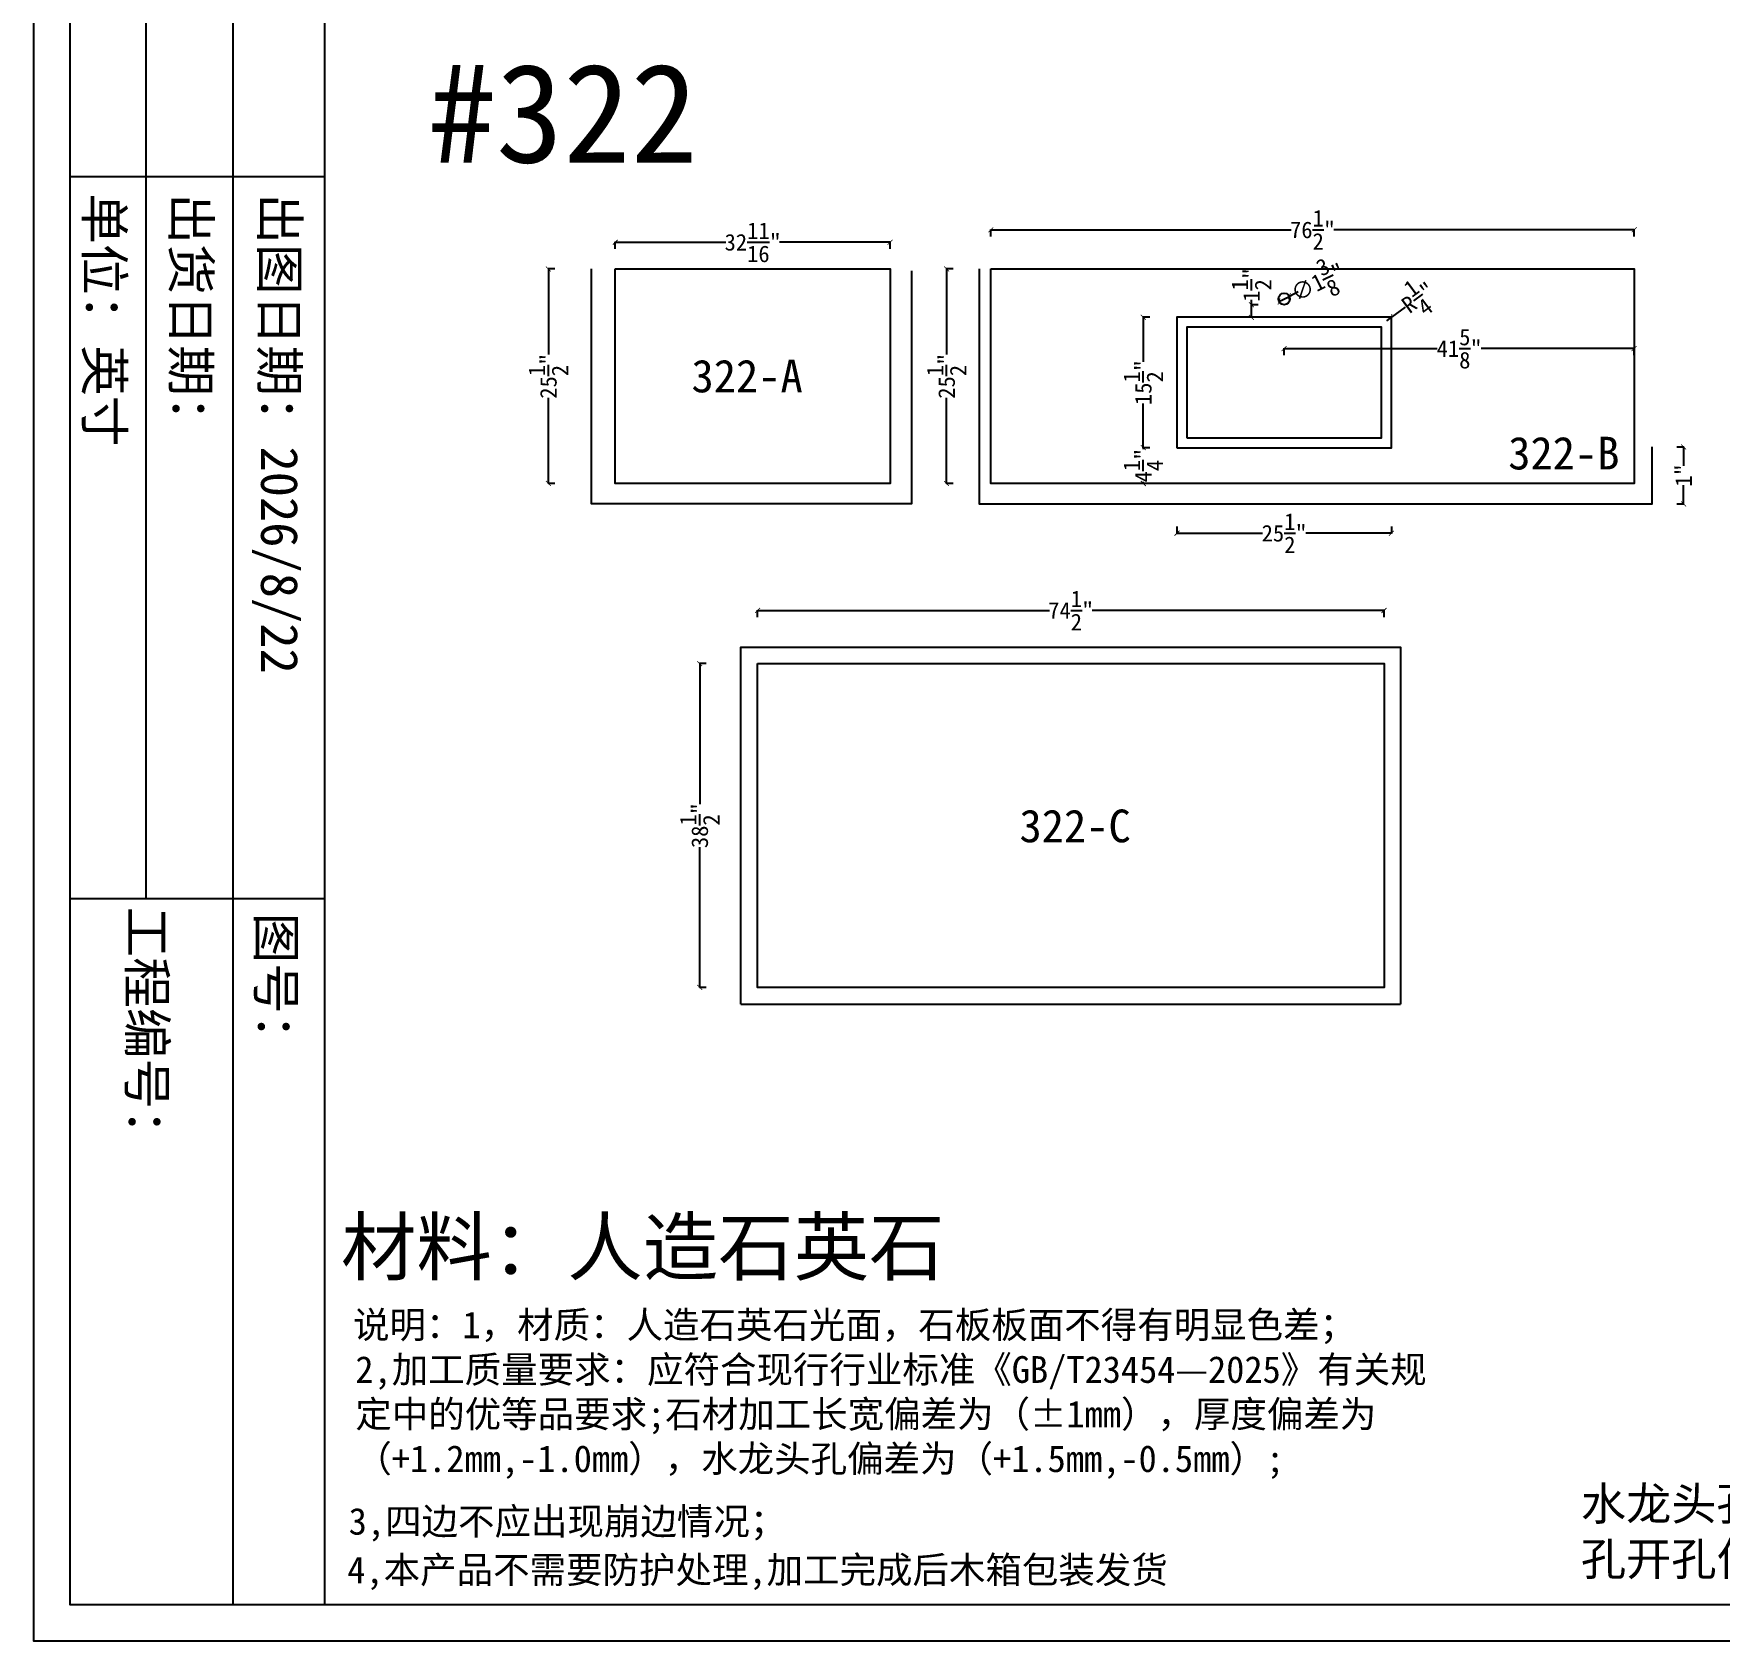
# Model space of a CAD drawing. Header units: millimetres. Extents: x 3183 to 64783, y -8707 to 2293.
# Drawn here: x 26283 to 31374, y -8707 to -3853 of the extents above; entities that cross this region are included whole.
import ezdxf
from ezdxf.lldxf.tags import DXFTag

# ---------------------------------------------------------------- set-up
doc = ezdxf.new("R2010")
doc.units = ezdxf.units.MM
for name, color, linetype in [('大样', 3, 'Continuous'), ('标注', 1, 'Continuous'), ('框', 4, 'Continuous'), ('编号', 6, 'Continuous'), ('说明', 8, 'Continuous')]:
    doc.layers.add(name, color=color, linetype=linetype)
doc.styles.get("Standard").update_dxf_attribs({"font": 'arial.ttf'})
doc.styles.add('样式 1', font='NSimSun.ttf')
tags = doc.linetypes.add('MB', pattern='A,0.5,-0.2,["MB",Standard,S=0.1,R=0,X=-0.1,Y=-0.05],-0.2', length=0.9).pattern_tags.tags
tags[6] = DXFTag(74, 10)
doc.linetypes.add('ZIGZAG', pattern='A,0.00254,-5.08,[131,ltypeshp.shx,S=5.08,R=0,X=-5.08,Y=0],-10.16,[131,ltypeshp.shx,S=5.08,R=180,X=5.08,Y=0],-5.08', length=20.32254)
doc.dimstyles.new('英寸', dxfattribs={"dimtxt": 50, "dimasz": 15, "dimexe": 1, "dimexo": 0.5, "dimtad": 0, "dimdec": 4, "dimlfac": 0.03937, "dimlunit": 5, "dimtxsty": '样式 1', "dimblk": 'ARCHTICK', "dimcen": 2.5, "dimclrt": 1, "dimadec": 0, "dimazin": 0, "dimtfac": 1, "dimtdec": 4, "dimtmove": 0, "dimatfit": 3, "dimfxl": 20, "dimfxlon": 1, "dimtolj": 1, "dimarcsym": 0})

# ---------------------------------------------------------------- blocks, each defined once
blk = doc.blocks.new('框')
for p, q in [((22381.4, -6593.4), (22381.4, -7291.7)), ((24363.8, -6593.4), (24363.8, -7291.7)), ((20795, -6844.9), (26301.7, -6844.9)), ((19174.7, -7084.3), (24363.8, -7084.3))]:
    blk.add_line(p, q)
at = {"layer": '框'}
blk.add_line((16501.7, -6593.4), (26301.7, -6593.4), dxfattribs=at)
for points in [[(16401.7, -391.7), (26401.7, -391.7), (26401.7, -7391.7), (16401.7, -7391.7)], [(16501.7, -491.7), (26301.7, -491.7), (26301.7, -7291.7), (16501.7, -7291.7)]]:
    blk.add_lwpolyline(points, close=True, dxfattribs=at)
at = {"layer": '框', "style": '样式 1'}
for tag, p in [('制图人：', (20840.1, -6764.8)), ('出图日期：', (22426.6, -6767.5)), ('图号：', (24401.3, -6776.7)), ('工程名称：', (19243.4, -6892.1)), ('车间确认：', (20840.1, -7012.5)), ('出货日期：', (22426.6, -7010.9)), ('工程编号：', (24384.7, -7131.5)), ('位置：', (19243.4, -7239.7)), ('确认：', (20840.1, -7240)), ('单位：', (22426.6, -7248.8))]:
    blk.add_attdef(tag, p, '', height=101.9, dxfattribs=at)
blk = doc.blocks.new('_ArchTick')
at = {"color": 0, "linetype": 'ByBlock', "const_width": 0.15}
blk.add_lwpolyline([(-0.5, -0.5), (0.5, 0.5)], dxfattribs=at)
blk = doc.blocks.new('*D291')
at = {"layer": 'Defpoints', "color": 0, "transparency": 16777216}
for p in [(30361.2, -5594.3), (28468.9, -5952.6), (30361.2, -5952.6)]:
    blk.add_point(p, dxfattribs=at)
at = {"layer": '标注', "color": 0, "lineweight": -2, "transparency": 16777216}
for p, q in [((28468.9, -5614.3), (28468.9, -5593.3)), ((28468.9, -5594.3), (29350.3, -5594.3)), ((30361.2, -5594.3), (29479.7, -5594.3)), ((30361.2, -5614.3), (30361.2, -5593.3))]:
    blk.add_line(p, q, dxfattribs=at)
at = {"layer": '标注', "color": 0, "lineweight": -2, "transparency": 16777216, "xscale": 15, "yscale": 15, "zscale": 15, "rotation": 180}
blk.add_blockref('_ArchTick', (28468.9, -5594.3), dxfattribs=at)
at = {"layer": '标注', "color": 0, "lineweight": -2, "transparency": 16777216, "xscale": 15, "yscale": 15, "zscale": 15}
blk.add_blockref('_ArchTick', (30361.2, -5594.3), dxfattribs=at)
at = {"layer": '标注', "color": 1, "transparency": 16777216, "insert": (29415, -5594.3), "char_height": 50, "attachment_point": 5, "style": '样式 1'}
blk.add_mtext('\\A1;74{\\H1x;\\S1/2;}"', dxfattribs=at)
blk = doc.blocks.new('*D292')
at = {"layer": 'Defpoints', "color": 0, "transparency": 16777216}
for p in [(28294.3, -5755), (28669, -5755), (28669, -6732.9)]:
    blk.add_point(p, dxfattribs=at)
at = {"layer": '标注', "color": 0, "lineweight": -2, "transparency": 16777216}
for p, q in [((28314.3, -5755), (28293.3, -5755)), ((28294.3, -5755), (28294.3, -6179.1)), ((28294.3, -6732.9), (28294.3, -6308.9)), ((28314.3, -6732.9), (28293.3, -6732.9))]:
    blk.add_line(p, q, dxfattribs=at)
at = {"layer": '标注', "color": 0, "lineweight": -2, "transparency": 16777216, "xscale": 15, "yscale": 15, "zscale": 15}
for p, rotation in [((28294.3, -5755), 90), ((28294.3, -6732.9), 270)]:
    blk.add_blockref('_ArchTick', p, dxfattribs=dict(at, rotation=rotation))
at = {"layer": '标注', "color": 1, "transparency": 16777216, "insert": (28294.3, -6244), "char_height": 50, "attachment_point": 5, "rotation": 90, "style": '样式 1'}
blk.add_mtext('\\A1;38{\\H1x;\\S1/2;}"', dxfattribs=at)
blk = doc.blocks.new('*D298')
at = {"layer": 'Defpoints', "color": 0, "transparency": 16777216}
for p in [(30043.9, -4661.3), (30075.2, -4645.8)]:
    blk.add_point(p, dxfattribs=at)
at = {"layer": '标注', "color": 0, "lineweight": -2, "transparency": 16777216}
for p in [(30102.1, -4632.5), (30043.9, -4661.3)]:
    blk.add_line(p, (30075.2, -4645.8), dxfattribs=at)
at = {"layer": '标注', "color": 0, "lineweight": -2, "transparency": 16777216, "xscale": 15, "yscale": 15, "zscale": 15}
for p, rotation in [((30043.9, -4661.3), 26.36234676917398), ((30075.2, -4645.8), 206.362346769174)]:
    blk.add_blockref('_ArchTick', p, dxfattribs=dict(at, rotation=rotation))
at = {"layer": '标注', "color": 1, "transparency": 16777216, "insert": (30161.5, -4603.1), "char_height": 50, "attachment_point": 5, "rotation": 26.3623, "style": '样式 1'}
blk.add_mtext('\\A1;∅1{\\H1x;\\S3/8;}"', dxfattribs=at)
blk = doc.blocks.new('*D297')
at = {"layer": 'Defpoints', "color": 0, "transparency": 16777216}
for p in [(30369.4, -4719.5), (30383.4, -4709.1)]:
    blk.add_point(p, dxfattribs=at)
at = {"layer": '标注', "color": 0, "lineweight": -2, "transparency": 16777216}
for p in [(30424.6, -4678.7), (30369.4, -4719.5)]:
    blk.add_line(p, (30383.4, -4709.1), dxfattribs=at)
at = {"layer": '标注', "color": 0, "lineweight": -2, "transparency": 16777216, "xscale": 15, "yscale": 15, "zscale": 15, "rotation": 216.4564858521601}
blk.add_blockref('_ArchTick', (30383.4, -4709.1), dxfattribs=at)
at = {"layer": '标注', "color": 1, "transparency": 16777216, "insert": (30464.4, -4649.3), "char_height": 50, "attachment_point": 5, "rotation": 36.4565, "style": '样式 1'}
blk.add_mtext('\\A1;R\\S1/4;"', dxfattribs=at)
blk = doc.blocks.new('*D344')
at = {"layer": 'Defpoints', "color": 0, "transparency": 16777216}
for p in [(28039.3, -4482.4), (28039.3, -4563.1), (28869.6, -4563.1)]:
    blk.add_point(p, dxfattribs=at)
at = {"layer": '标注', "color": 0, "lineweight": -2, "transparency": 16777216}
for p, q in [((28039.3, -4502.4), (28039.3, -4481.4)), ((28039.3, -4482.4), (28373.5, -4482.4)), ((28869.6, -4482.4), (28535.4, -4482.4)), ((28869.6, -4502.4), (28869.6, -4481.4))]:
    blk.add_line(p, q, dxfattribs=at)
at = {"layer": '标注', "color": 0, "lineweight": -2, "transparency": 16777216, "xscale": 15, "yscale": 15, "zscale": 15, "rotation": 180}
blk.add_blockref('_ArchTick', (28039.3, -4482.4), dxfattribs=at)
at = {"layer": '标注', "color": 0, "lineweight": -2, "transparency": 16777216, "xscale": 15, "yscale": 15, "zscale": 15}
blk.add_blockref('_ArchTick', (28869.6, -4482.4), dxfattribs=at)
at = {"layer": '标注', "color": 1, "transparency": 16777216, "insert": (28454.5, -4482.4), "char_height": 50, "attachment_point": 5, "style": '样式 1'}
blk.add_mtext('\\A1;32{\\H1x;\\S11/16;}"', dxfattribs=at)
blk = doc.blocks.new('*D345')
at = {"layer": 'Defpoints', "color": 0, "transparency": 16777216}
for p in [(27837.2, -4563.1), (28039.3, -4563.1), (28039.3, -5210.8)]:
    blk.add_point(p, dxfattribs=at)
at = {"layer": '标注', "color": 0, "lineweight": -2, "transparency": 16777216}
for p, q in [((27857.2, -4563.1), (27836.2, -4563.1)), ((27837.2, -4563.1), (27837.2, -4821.8)), ((27837.2, -5210.8), (27837.2, -4952.1)), ((27857.2, -5210.8), (27836.2, -5210.8))]:
    blk.add_line(p, q, dxfattribs=at)
at = {"layer": '标注', "color": 0, "lineweight": -2, "transparency": 16777216, "xscale": 15, "yscale": 15, "zscale": 15}
for p, rotation in [((27837.2, -4563.1), 90), ((27837.2, -5210.8), 270)]:
    blk.add_blockref('_ArchTick', p, dxfattribs=dict(at, rotation=rotation))
at = {"layer": '标注', "color": 1, "transparency": 16777216, "insert": (27837.2, -4886.9), "char_height": 50, "attachment_point": 5, "rotation": 90, "style": '样式 1'}
blk.add_mtext('\\A1;25{\\H1x;\\S1/2;}"', dxfattribs=at)
blk = doc.blocks.new('*D346')
at = {"layer": 'Defpoints', "color": 0, "transparency": 16777216}
for p in [(31116.8, -4444.9), (29173.7, -4563.1), (31116.8, -4563.1)]:
    blk.add_point(p, dxfattribs=at)
at = {"layer": '标注', "color": 0, "lineweight": -2, "transparency": 16777216}
for p, q in [((29173.7, -4464.9), (29173.7, -4443.9)), ((29173.7, -4444.9), (30080.6, -4444.9)), ((31116.8, -4444.9), (30210, -4444.9)), ((31116.8, -4464.9), (31116.8, -4443.9))]:
    blk.add_line(p, q, dxfattribs=at)
at = {"layer": '标注', "color": 0, "lineweight": -2, "transparency": 16777216, "xscale": 15, "yscale": 15, "zscale": 15, "rotation": 180}
blk.add_blockref('_ArchTick', (29173.7, -4444.9), dxfattribs=at)
at = {"layer": '标注', "color": 0, "lineweight": -2, "transparency": 16777216, "xscale": 15, "yscale": 15, "zscale": 15}
blk.add_blockref('_ArchTick', (31116.8, -4444.9), dxfattribs=at)
at = {"layer": '标注', "color": 1, "transparency": 16777216, "insert": (30145.3, -4444.9), "char_height": 50, "attachment_point": 5, "style": '样式 1'}
blk.add_mtext('\\A1;76{\\H1x;\\S1/2;}"', dxfattribs=at)
blk = doc.blocks.new('*D347')
at = {"layer": 'Defpoints', "color": 0, "transparency": 16777216}
for p in [(29173.7, -4563.1), (29039.9, -5210.8), (29173.7, -5210.8)]:
    blk.add_point(p, dxfattribs=at)
at = {"layer": '标注', "color": 0, "lineweight": -2, "transparency": 16777216}
for p, q in [((29059.9, -4563.1), (29038.9, -4563.1)), ((29039.9, -4563.1), (29039.9, -4821.8)), ((29039.9, -5210.8), (29039.9, -4952.1)), ((29059.9, -5210.8), (29038.9, -5210.8))]:
    blk.add_line(p, q, dxfattribs=at)
at = {"layer": '标注', "color": 0, "lineweight": -2, "transparency": 16777216, "xscale": 15, "yscale": 15, "zscale": 15}
for p, rotation in [((29039.9, -4563.1), 90), ((29039.9, -5210.8), 270)]:
    blk.add_blockref('_ArchTick', p, dxfattribs=dict(at, rotation=rotation))
at = {"layer": '标注', "color": 1, "transparency": 16777216, "insert": (29039.9, -4886.9), "char_height": 50, "attachment_point": 5, "rotation": 90, "style": '样式 1'}
blk.add_mtext('\\A1;25{\\H1x;\\S1/2;}"', dxfattribs=at)
blk = doc.blocks.new('*D348')
at = {"layer": 'Defpoints', "color": 0, "transparency": 16777216}
for p in [(31116.8, -4803.5), (30059.6, -5102.8), (31116.8, -5102.8)]:
    blk.add_point(p, dxfattribs=at)
at = {"layer": '标注', "color": 0, "lineweight": -2, "transparency": 16777216}
for p, q in [((30059.6, -4823.5), (30059.6, -4802.5)), ((30059.6, -4803.5), (30522.1, -4803.5)), ((31116.8, -4803.5), (30654.3, -4803.5)), ((31116.8, -4823.5), (31116.8, -4802.5))]:
    blk.add_line(p, q, dxfattribs=at)
at = {"layer": '标注', "color": 0, "lineweight": -2, "transparency": 16777216, "xscale": 15, "yscale": 15, "zscale": 15, "rotation": 180}
blk.add_blockref('_ArchTick', (30059.6, -4803.5), dxfattribs=at)
at = {"layer": '标注', "color": 0, "lineweight": -2, "transparency": 16777216, "xscale": 15, "yscale": 15, "zscale": 15}
blk.add_blockref('_ArchTick', (31116.8, -4803.5), dxfattribs=at)
at = {"layer": '标注', "color": 1, "transparency": 16777216, "insert": (30588.2, -4803.5), "char_height": 50, "attachment_point": 5, "style": '样式 1'}
blk.add_mtext('\\A1;41{\\H1x;\\S5/8;}"', dxfattribs=at)
blk = doc.blocks.new('*D349')
at = {"layer": 'Defpoints', "color": 0, "transparency": 16777216}
for p in [(29854.1, -4709.1), (29634, -5102.8), (29854.1, -5102.8)]:
    blk.add_point(p, dxfattribs=at)
at = {"layer": '标注', "color": 0, "lineweight": -2, "transparency": 16777216}
for p, q in [((29654, -4709.1), (29633, -4709.1)), ((29634, -4709.1), (29634, -4843.1)), ((29634, -5102.8), (29634, -4968.9)), ((29654, -5102.8), (29633, -5102.8))]:
    blk.add_line(p, q, dxfattribs=at)
at = {"layer": '标注', "color": 0, "lineweight": -2, "transparency": 16777216, "xscale": 15, "yscale": 15, "zscale": 15}
for p, rotation in [((29634, -4709.1), 90), ((29634, -5102.8), 270)]:
    blk.add_blockref('_ArchTick', p, dxfattribs=dict(at, rotation=rotation))
at = {"layer": '标注', "color": 1, "transparency": 16777216, "insert": (29634, -4906), "char_height": 50, "attachment_point": 5, "rotation": 90, "style": '样式 1'}
blk.add_mtext('\\A1;15{\\H1x;\\S1/2;}"', dxfattribs=at)
blk = doc.blocks.new('*D350')
at = {"layer": 'Defpoints', "color": 0, "transparency": 16777216}
for p in [(29854.1, -5102.8), (29634, -5210.8), (29854.1, -5210.8)]:
    blk.add_point(p, dxfattribs=at)
at = {"layer": '标注', "color": 0, "lineweight": -2, "transparency": 16777216}
for p, q in [((29654, -5102.8), (29633, -5102.8)), ((29634, -5102.8), (29634, -5107.4)), ((29654, -5210.8), (29633, -5210.8)), ((29634, -5210.8), (29634, -5206.2))]:
    blk.add_line(p, q, dxfattribs=at)
at = {"layer": '标注', "color": 0, "lineweight": -2, "transparency": 16777216, "xscale": 15, "yscale": 15, "zscale": 15}
for p, rotation in [((29634, -5102.8), 90), ((29634, -5210.8), 270)]:
    blk.add_blockref('_ArchTick', p, dxfattribs=dict(at, rotation=rotation))
at = {"layer": '标注', "color": 1, "transparency": 16777216, "insert": (29634, -5156.8), "char_height": 50, "attachment_point": 5, "rotation": 90, "style": '样式 1'}
blk.add_mtext('\\A1;4{\\H1x;\\S1/4;}"', dxfattribs=at)
blk = doc.blocks.new('*D351')
at = {"layer": 'Defpoints', "color": 0, "transparency": 16777216}
for p in [(29735.7, -4959.5), (30383.4, -4959.5), (30383.4, -5361.1)]:
    blk.add_point(p, dxfattribs=at)
at = {"layer": '标注', "color": 0, "lineweight": -2, "transparency": 16777216}
for p, q in [((29735.7, -5341.1), (29735.7, -5362.1)), ((30383.4, -5341.1), (30383.4, -5362.1)), ((29735.7, -5361.1), (29994.4, -5361.1)), ((30383.4, -5361.1), (30124.7, -5361.1))]:
    blk.add_line(p, q, dxfattribs=at)
at = {"layer": '标注', "color": 0, "lineweight": -2, "transparency": 16777216, "xscale": 15, "yscale": 15, "zscale": 15, "rotation": 180}
blk.add_blockref('_ArchTick', (29735.7, -5361.1), dxfattribs=at)
at = {"layer": '标注', "color": 0, "lineweight": -2, "transparency": 16777216, "xscale": 15, "yscale": 15, "zscale": 15}
blk.add_blockref('_ArchTick', (30383.4, -5361.1), dxfattribs=at)
at = {"layer": '标注', "color": 1, "transparency": 16777216, "insert": (30059.6, -5361.1), "char_height": 50, "attachment_point": 5, "style": '样式 1'}
blk.add_mtext('\\A1;25{\\H1x;\\S1/2;}"', dxfattribs=at)
blk = doc.blocks.new('*D352')
at = {"layer": 'Defpoints', "color": 0, "transparency": 16777216}
for p in [(29960.7, -4671), (30059.6, -4671), (30059.6, -4709.1)]:
    blk.add_point(p, dxfattribs=at)
at = {"layer": '标注', "color": 0, "lineweight": -2, "transparency": 16777216}
for p, q in [((29980.7, -4671), (29959.7, -4671)), ((29960.7, -4671), (29960.7, -4656)), ((29960.7, -4709.1), (29960.7, -4671)), ((29980.7, -4709.1), (29959.7, -4709.1))]:
    blk.add_line(p, q, dxfattribs=at)
at = {"layer": '标注', "color": 0, "lineweight": -2, "transparency": 16777216, "xscale": 15, "yscale": 15, "zscale": 15}
for p, rotation in [((29960.7, -4671), 90), ((29960.7, -4709.1), 270)]:
    blk.add_blockref('_ArchTick', p, dxfattribs=dict(at, rotation=rotation))
at = {"layer": '标注', "color": 1, "transparency": 16777216, "insert": (29960.7, -4611), "char_height": 50, "attachment_point": 5, "rotation": 90, "style": '样式 1'}
blk.add_mtext('\\A1;1{\\H1x;\\S1/2;}"', dxfattribs=at)
blk = doc.blocks.new('*D355')
at = {"layer": 'Defpoints', "color": 0, "transparency": 16777216}
for p in [(31171.4, -5100.1), (31265.9, -5100.1), (31171.4, -5272.8)]:
    blk.add_point(p, dxfattribs=at)
at = {"layer": '标注', "color": 0, "lineweight": -2, "transparency": 16777216}
for p, q in [((31245.9, -5100.1), (31266.9, -5100.1)), ((31265.9, -5100.1), (31265.9, -5157.1)), ((31265.9, -5272.8), (31265.9, -5215.9)), ((31245.9, -5272.8), (31266.9, -5272.8))]:
    blk.add_line(p, q, dxfattribs=at)
at = {"layer": '标注', "color": 0, "lineweight": -2, "transparency": 16777216, "xscale": 15, "yscale": 15, "zscale": 15}
for p, rotation in [((31265.9, -5100.1), 90), ((31265.9, -5272.8), 270)]:
    blk.add_blockref('_ArchTick', p, dxfattribs=dict(at, rotation=rotation))
at = {"layer": '标注', "color": 1, "transparency": 16777216, "insert": (31265.9, -5186.5), "char_height": 50, "attachment_point": 5, "rotation": 90, "style": '样式 1'}
blk.add_mtext('\\A1;1"', dxfattribs=at)

msp = doc.modelspace()

# ---------------------------------------------------------------- linework, layer by layer
for points in [[(28039.32053, -4563.07827), (28869.58353, -4563.07827), (28869.58353, -5210.77827), (28039.32053, -5210.77827)], [(29173.73664, -4563.07827), (31116.83664, -4563.07827), (31116.83664, -5210.77827), (29173.73664, -5210.77827)], [(29735.71164, -5102.82827), (30383.41164, -5102.82827), (30383.41164, -4709.12827), (29735.71164, -4709.12827)], [(28468.86301, -5755.03096), (30361.16301, -5755.03096), (30361.16301, -6732.93096), (28468.86301, -6732.93096)]]:
    msp.add_lwpolyline(points, close=True)
msp.add_circle((30059.56164, -4653.56577), 17.4625)
at = {"layer": '大样', "linetype": 'MB', "ltscale": 400}
msp.add_line((28418.86301, -6782.93096), (30411.16301, -6782.93096), dxfattribs=at)
at = {"layer": '大样', "linetype": 'ZIGZAG', "ltscale": 5}
for points in [[(27966.34661, -4563.07827), (27966.34661, -5271.12659), (28935.42241, -5271.12659), (28935.42241, -4568.6902)], [(29138.69882, -4563.07827), (29138.69882, -5272.84664), (31171.39358, -5272.84664), (31171.39358, -5100.09224)], [(28418.86301, -6782.93096), (28418.86301, -5705.03096), (30411.16301, -5705.03096), (30411.16301, -6782.93096)]]:
    msp.add_lwpolyline(points, dxfattribs=at)
msp.add_lwpolyline([(29765.71164, -5072.82827), (30353.41164, -5072.82827), (30353.41164, -4739.12827), (29765.71164, -4739.12827)], close=True, dxfattribs=at)

# ---------------------------------------------------------------- block references
at = {"layer": '框'}
ref = msp.add_blockref('框', (34413.73076, 20334.46211), dxfattribs=dict(at, xscale=1.1, yscale=1.1, zscale=1.1, rotation=270))
ref.add_attrib('工程编号：', '工程编号：', (26569.07718, -6488.7132), dxfattribs={"height": 112.081678, "rotation": 270, "style": '样式 1'})
ref.add_attrib('图号：', '图号：', (26959.34886, -6506.94221), dxfattribs={"height": 112.081678, "rotation": 270, "style": '样式 1'})
ref.add_attrib('出图日期：', '出图日期：2026/8/22', (26969.43658, -4334.785), dxfattribs={"height": 112.0816776, "rotation": 270, "style": '样式 1'})
ref.add_attrib('出货日期：', '出货日期：', (26701.71776, -4334.785), dxfattribs={"height": 112.081678, "rotation": 270, "style": '样式 1'})
ref.add_attrib('单位：', '单位：英寸', (26440.04302, -4334.785), dxfattribs={"height": 112.081678, "rotation": 270, "style": '样式 1'})

# ---------------------------------------------------------------- texts
at = {"style": '样式 1'}
for s, height, p in [('#322', 298.833937, (27475.47693, -4241.87503)), ('材料：人造石英石', 167.040749, (27210.89612, -7599.74178))]:
    msp.add_text(s, height=height, dxfattribs=at).set_placement(p)
at = {"layer": '编号', "style": '样式 1'}
for s, p in [('322-A', (28269.47584, -4935.69116)), ('322-B', (30736.25561, -5168.62166)), ('322-C', (29260.07246, -6294.45236))]:
    msp.add_text(s, height=98.784974, dxfattribs=at).set_placement(p)
at = {"layer": '说明', "style": '样式 1'}
for s, p in [('说明：1，材质：人造石英石光面，石板板面不得有明显色差；', (27247.28762, -7792.02171)), ('3,四边不应出现崩边情况；', (27234.18377, -8385.43461)), ('4,本产品不需要防护处理,加工完成后木箱包装发货', (27229.85368, -8531.96857))]:
    msp.add_text(s, height=80.7646928, dxfattribs=at).set_placement(p)
at = {"layer": '说明', "attachment_point": 1, "style": '样式 1'}
for s, insert, char_height, width in [('2,加工质量要求：应符合现行行业标准《GB/T23454—2025》有关规定中的优等品要求;石材加工长宽偏差为（±1mm），厚度偏差为（+1.2mm,-1.0mm），水龙头孔偏差为（+1.5mm,-0.5mm）;\\P', (27254.18534, -7846.23813), 80.76469278, 3265.2939405), ('水龙头孔圆心与盆孔中心对齐，图中标注水龙头孔开孔位置为水龙头孔圆边到盆孔中心距离', (30955.7927, -8241.77375), 100.0649113, 2932.7286827)]:
    msp.add_mtext(s, dxfattribs=dict(at, insert=insert, char_height=char_height, width=width))

# ---------------------------------------------------------------- dimensions: what is measured, and where the dimension line sits
at = {"layer": '标注'}
for base, p1, p2, picture, middle in [((28039.32053, -4482.42668), (28869.58353, -4563.07827), (28039.32053, -4563.07827), '*D344', (28454.45203, -4482.42668)), ((31116.83664, -4444.94857), (29173.73664, -4563.07827), (31116.83664, -4563.07827), '*D346', (30145.28664, -4444.94857)), ((31116.83664, -4803.49849), (30059.56164, -5102.82827), (31116.83664, -5102.82827), '*D348', (30588.19914, -4803.49849)), ((30383.41164, -5361.06666), (29735.71164, -4959.51528), (30383.41164, -4959.51528), '*D351', (30059.56164, -5361.06666)), ((30361.16301, -5594.25962), (28468.86301, -5952.62209), (30361.16301, -5952.62209), '*D291', (29415.01301, -5594.25962))]:
    dim = msp.add_linear_dim(base=base, p1=p1, p2=p2, dimstyle='英寸', override={"dimpost": '"'}, dxfattribs=at)
    dim.commit()
    dim.dimension.update_dxf_attribs({"geometry": picture, "text_midpoint": middle})
for base, p1, p2, picture, middle in [((29960.72973, -4671.02827), (30059.56164, -4709.12827), (30059.56164, -4671.02827), '*D352', (29960.72973, -4610.98986)), ((27837.24276, -4563.07827), (28039.32053, -5210.77827), (28039.32053, -4563.07827), '*D345', (27837.24276, -4886.92827)), ((29039.87531, -5210.77827), (29173.73664, -4563.07827), (29173.73664, -5210.77827), '*D347', (29039.87531, -4886.92827)), ((29634.03977, -5102.82827), (29854.14051, -4709.12827), (29854.14051, -5102.82827), '*D349', (29634.03977, -4905.97827)), ((29634.03977, -5210.77827), (29854.14051, -5102.82827), (29854.14051, -5210.77827), '*D350', (29634.03977, -5156.80327)), ((28294.32828, -5755.03096), (28668.99179, -6732.93096), (28668.99179, -5755.03096), '*D292', (28294.32828, -6243.98096))]:
    dim = msp.add_linear_dim(base=base, p1=p1, p2=p2, angle=90, dimstyle='英寸', override={"dimpost": '"'}, dxfattribs=at)
    dim.commit()
    dim.dimension.update_dxf_attribs({"geometry": picture, "text_midpoint": middle})
dim = msp.add_diameter_dim_2p(p1=(30043.91517, -4661.31993), p2=(30075.2081, -4645.81161), dimstyle='英寸', override={"dimpost": '"'}, dxfattribs=at)
dim.commit()
dim.dimension.update_dxf_attribs({"geometry": '*D298', "text_midpoint": (30161.46411, -4603.06438)})
dim = msp.add_radius_dim(center=(30369.3664, -4719.5047), mpoint=(30383.41164, -4709.12827), text='R\\S1/4;"', dimstyle='英寸', override={"dimpost": '"'}, dxfattribs=at)
dim.commit()
dim.dimension.update_dxf_attribs({"geometry": '*D297', "text_midpoint": (30464.4364, -4649.26827), "dimtype": 164})
dim = msp.add_linear_dim(base=(31265.91388, -5100.09224), p1=(31171.39358, -5272.84664), p2=(31171.39358, -5100.09224), angle=90, text='1"', dimstyle='英寸', override={"dimpost": '"'}, dxfattribs=at)
dim.commit()
dim.dimension.update_dxf_attribs({"geometry": '*D355', "text_midpoint": (31265.91388, -5186.46944)})

doc.saveas('drawing.dxf')
